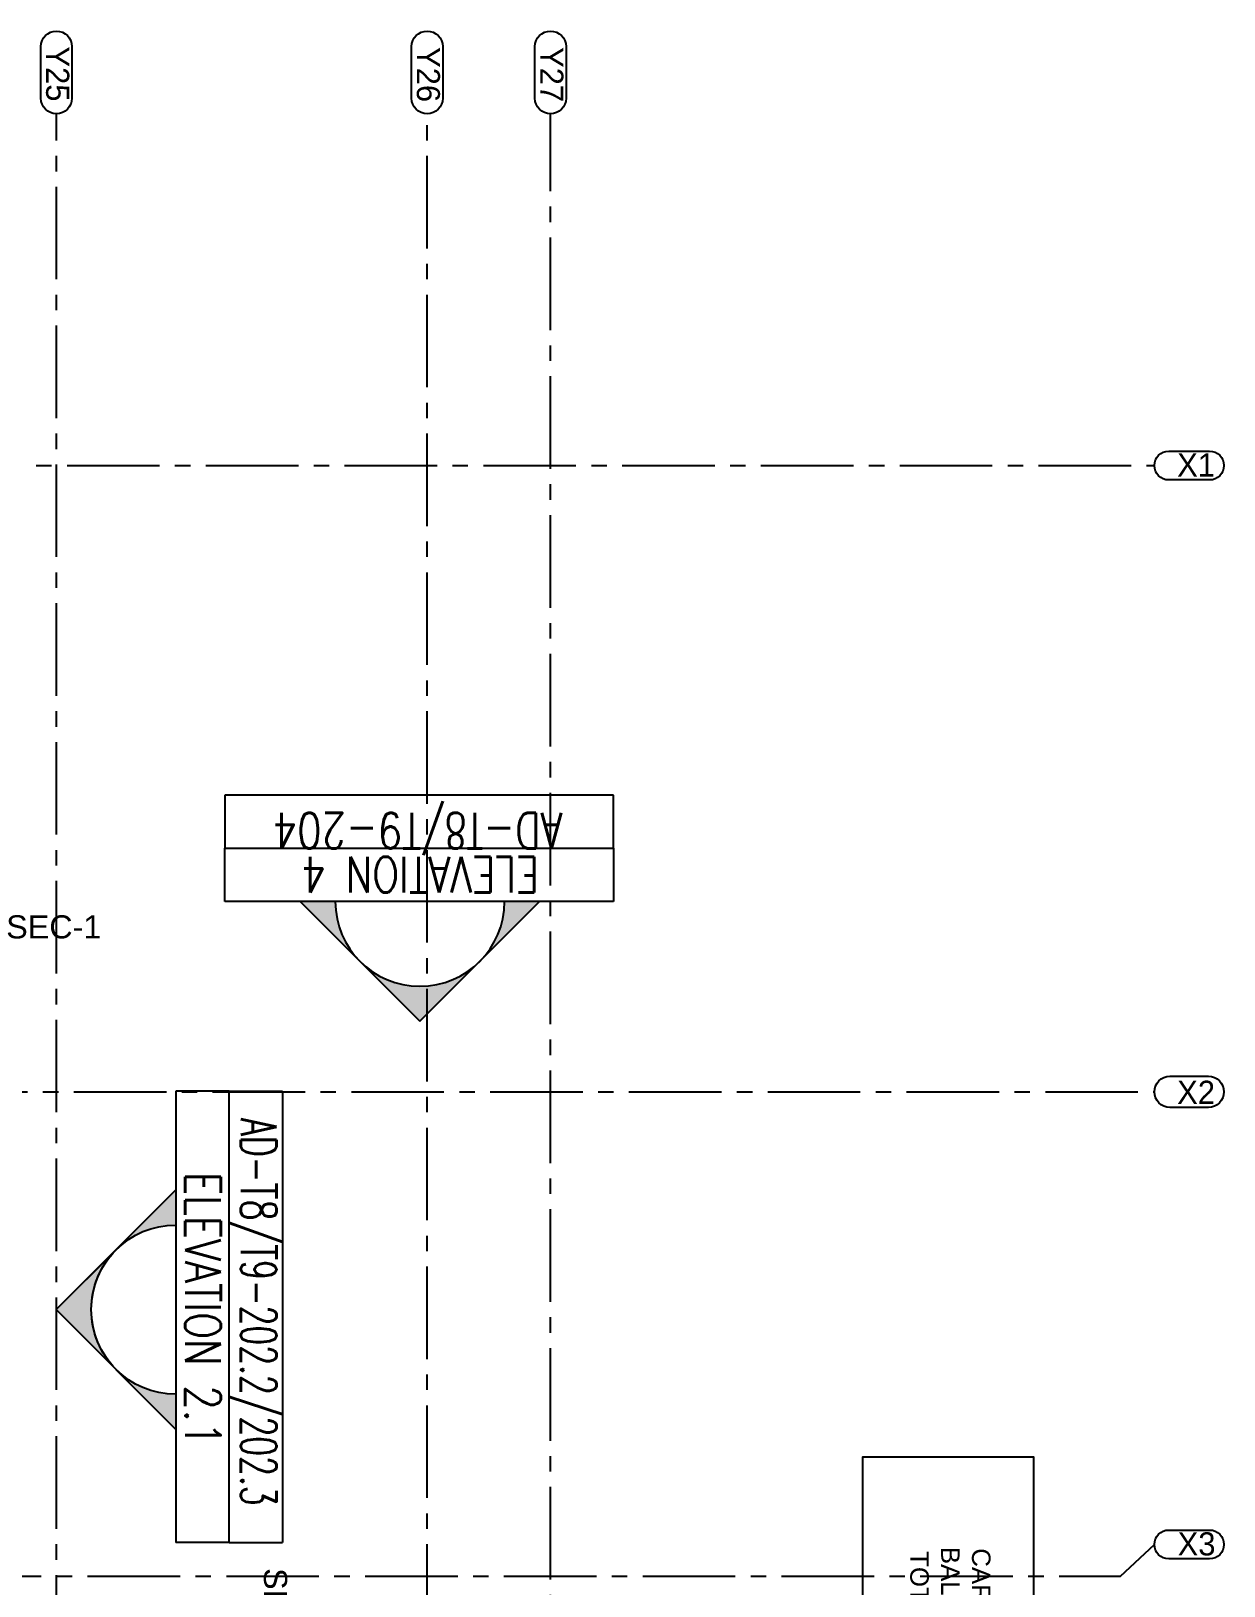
# Model space of a CAD drawing. Header units: millimetres. Extents: x -414464 to 1686, y -90036 to 108605.
# Drawn here: x -100597 to -90928, y -53858 to -41260 of the extents above; entities that cross this region are included whole.
import ezdxf

# ---------------------------------------------------------------- set-up
doc = ezdxf.new("R2010")
doc.units = ezdxf.units.MM
doc.header["$LTSCALE"] = 1000
doc.header["$MEASUREMENT"] = 0
for name, pattern in [('$1$AUDIT_D_120904163729-0', [0]), ('$36$HIDDEN', [0.375, 0.25, -0.125]), ('T8_PROFILE SECTIONS$0$PHANTOM2', [1.25, 0.625, -0.125, 0.125, -0.125, 0.125, -0.125]), ('T8_REFUGE COLUMNS$1$AUDIT_D_120904163729-0', [0]), ('T8_REFUGE COLUMNS$1$CENTER2', [1.125, 0.75, -0.125, 0.125, -0.125])]:
    doc.linetypes.add(name, pattern=pattern)
for name, color, linetype in [('$0$A-HATCH -160', 251, '$1$AUDIT_D_120904163729-0'), ('$21$A-DIMENSIONS', 2, '$36$HIDDEN'), ('a-rcc', 3, 'Continuous'), ('T8(T9 IS SIMILAR) - DIMENSION & TEXTING$0$T8_REFUGE COLUMNS$0$a-section line', 92, 'Continuous'), ('T8(T9 IS SIMILAR)$1$$6$a-beam 2', 50, 'Continuous'), ('T8(T9 IS SIMILAR)$1$A-OLD RERA AREA', 7, 'Continuous'), ('T8_PROFILE SECTIONS$0$A-PROFILE SECTIONS', 81, 'T8_PROFILE SECTIONS$0$PHANTOM2'), ('T8_REFUGE COLUMNS$1$A-CENTERLINE', 193, 'T8_REFUGE COLUMNS$1$CENTER2'), ('T8_REFUGE COLUMNS$1$A-COLUMN GRID NUMBERING', 4, 'T8_REFUGE COLUMNS$1$AUDIT_D_120904163729-0'), ('T8_TYPICAL COLUMNS$1$A-RCC COLS', 3, 'Continuous')]:
    doc.layers.add(name, color=color, linetype=linetype)
doc.layers.add('T8(T9 IS SIMILAR)$1$D&W', color=8, linetype='Continuous', lineweight=25)
doc.styles.add('T8(T9 IS SIMILAR) - DIMENSION & TEXTING$1$T8_REFUGE COLUMNS$0$TEXT1', font='simplex.shx', dxfattribs={"width": 0.8})
doc.styles.add('T8(T9 IS SIMILAR)$1$arial', font='sanss___.ttf')
doc.styles.add('T8_PROFILE SECTIONS$0$arial', font='sanss___.ttf')
doc.styles.add('T8_REFUGE COLUMNS$1$STANDARD', font='GOTHIC.TTF')

# ---------------------------------------------------------------- blocks, each defined once
blk = doc.blocks.new('T8_REFUGE COLUMNS')
at = {"layer": 'T8_REFUGE COLUMNS$1$A-CENTERLINE'}
for p, q in [((1185007.069074492, -5719488.744823414), (1185007.069074492, -5698299.636913834)), ((1190082.069074492, -5720558.787659312), (1190082.069074492, -5698299.636913834)), ((1194007.069074492, -5698573.632249597), (1193750.757091184, -5698299.636913834)), ((1194007.069074492, -5714822.308995705), (1194007.069074492, -5698573.632249597)), ((1214284.099511477, -5703194.863253396), (1182156.903157666, -5703194.863253396)), ((1218123.243195509, -5704194.863253396), (1182156.903157666, -5704194.863253396)), ((1217248.23900386, -5707199.863060763), (1182156.903157666, -5707199.863060763))]:
    blk.add_line(p, q, dxfattribs=at)
at = {"layer": 'T8_REFUGE COLUMNS$1$A-COLUMN GRID NUMBERING', "linetype": 'ByBlock'}
for points in [[(1185124.285253961, -5698182.423526943, -1), (1184889.852895022, -5698182.423526943), (1184889.852895022, -5697853.592311453, -1), (1185124.285253961, -5697853.592311453)], [(1190207.889094886, -5698173.820616878, -1), (1189956.249054098, -5698173.820616878), (1189956.249054098, -5697862.196152378, -1), (1190207.889094886, -5697862.196152378)], [(1193867.150157007, -5698182.415786756, -1), (1193632.717798068, -5698182.415786756), (1193632.717798068, -5697853.592311453, -1), (1193867.150157007, -5697853.592311453)], [(1181612.657248928, -5703320.68327379, -1), (1181612.657248928, -5703069.043233002), (1182031.083137271, -5703069.043233, -1), (1182031.083137271, -5703320.683273789)], [(1181612.657248928, -5704320.68327379, -1), (1181612.657248928, -5704069.043233002), (1182031.083137271, -5704069.043233, -1), (1182031.083137271, -5704320.683273789)], [(1181612.657248928, -5707325.683081158, -1), (1181612.657248928, -5707074.043040369), (1182031.083137271, -5707074.043040367, -1), (1182031.083137271, -5707325.683081156)]]:
    blk.add_lwpolyline(points, format="xyb", close=True, dxfattribs=at)
at = {"layer": 'T8_REFUGE COLUMNS$1$A-COLUMN GRID NUMBERING', "linetype": 'ByBlock', "char_height": 187.5, "attachment_point": 1, "rotation": 90, "style": 'T8_REFUGE COLUMNS$1$STANDARD'}
for s, insert in [('X1', (1184908.602895022, -5698115.238328563)), ('X2', (1189992.206735947, -5698115.239259422)), ('X3', (1193651.467798068, -5698111.420505257))]:
    blk.add_mtext_dynamic_manual_height_columns(s, width=444.6849770843983, gutter_width=500, heights=[0], dxfattribs=dict(at, insert=insert))
at = {"layer": 'T8_REFUGE COLUMNS$1$A-COLUMN GRID NUMBERING', "linetype": 'ByBlock', "char_height": 187.5, "attachment_point": 1, "style": 'T8_REFUGE COLUMNS$1$STANDARD'}
for s, insert in [('Y27', (1181616.085549516, -5703090.954098039)), ('Y26', (1181616.085549506, -5704090.954098039)), ('Y25', (1181610.985872986, -5707095.953905405))]:
    blk.add_mtext_dynamic_manual_height_columns(s, width=444.6849770843983, gutter_width=500, heights=[0], dxfattribs=dict(at, insert=insert))
blk = doc.blocks.new('T8_TYPICAL COLUMNS')
at = {"layer": 'T8_TYPICAL COLUMNS$1$A-RCC COLS', "linetype": 'ByBlock'}
blk.add_blockref('T8_REFUGE COLUMNS', (0, 0), dxfattribs=at)
blk = doc.blocks.new('T8(T9 IS SIMILAR) - DIMENSION & TEXTING')
at = {"layer": 'T8(T9 IS SIMILAR) - DIMENSION & TEXTING$0$T8_REFUGE COLUMNS$0$a-section line', "extrusion": (-1.108003958524235e-09, -6.496915289576405e-15, 1)}
h = blk.add_hatch(color=8, dxfattribs=at)
edge = h.paths.add_edge_path()
edge.add_line((1188540.902388747, -5704939.304027244), (1188540.902388753, -5705223.37168838))
edge.add_line((1188540.902388752, -5705223.37168838), (1189510.770049969, -5704253.50402714))
edge.add_line((1189510.77004997, -5704253.504027139), (1188540.902388738, -5703283.636365934))
edge.add_line((1188540.902388736, -5703283.636365935), (1188540.902388742, -5703567.704027071))
edge.add_ellipse((1188540.902388745, -5704253.504027157), major_axis=(484.9338306081196, 484.9338306178917), ratio=0.9999999999999926, start_angle=-134.99999999999972, end_angle=45.00000000000023, ccw=False)
at = {"layer": 'T8(T9 IS SIMILAR) - DIMENSION & TEXTING$0$T8_REFUGE COLUMNS$0$a-section line', "extrusion": (6.496915289779942e-15, 1.108003958524235e-09, 1)}
h = blk.add_hatch(color=8, dxfattribs=at)
edge = h.paths.add_edge_path()
edge.add_line((1192532.932210971, -5706231.504027287), (1192816.999872106, -5706231.504027293))
edge.add_line((1192816.999872105, -5706231.504027292), (1191847.132210865, -5707201.371688508))
edge.add_line((1191847.132210865, -5707201.371688509), (1190877.26454966, -5706231.504027277))
edge.add_line((1190877.26454966, -5706231.504027275), (1191161.332210795, -5706231.504027282))
edge.add_ellipse((1191847.132210883, -5706231.504027285), major_axis=(-484.9338306178917, -484.9338306081195), ratio=0.9999999999999926, start_angle=314.9999999999998, end_angle=494.9999999999997)
at = {"layer": 'T8(T9 IS SIMILAR) - DIMENSION & TEXTING$0$T8_REFUGE COLUMNS$0$a-section line', "linetype": 'Continuous'}
for p, q in [((1188108.902388547, -5702684.124712244, 0.4895620210259392), (1187676.902388483, -5702684.124712259, 0.489561542381411)), ((1187676.902388483, -5702684.124712259, 0.489561542381411), (1187676.902388668, -5705835.1906773, 0.4895615424421208)), ((1188108.902388735, -5705835.190677287, 0.4895620210865574), (1188108.902388547, -5702684.124712244, 0.4895620210259392)), ((1188108.902388735, -5705835.190677287, 0.4895620210865574), (1188108.902388547, -5702684.124712244, 0.4895620210259392)), ((1188108.902388547, -5702684.124712244, 0.4895620210259392), (1188540.902388619, -5702684.124712195, 0.4895624997441501)), ((1188540.902388619, -5702684.124712195, 0.4895624997441501), (1188540.9023888, -5705835.190677272, 0.4895624997310877)), ((1189510.770050015, -5704253.504027249, 0.4895635743113104), (1188540.902388778, -5703283.636366024, 0.489562499748786)), ((1188540.902388804, -5705223.371688491, 0.4895624997423307), (1189510.770050015, -5704253.504027249, 0.4895635743113104)), ((1187676.902388619, -5704939.304027375, 0.4895615424151653), (1187676.902388627, -5705223.371688521, 0.48956154243838)), ((1190076.749172793, -5705799.504027086, 0.4895630955996307), (1190076.749172807, -5705367.504027023, 0.4895626169551025)), ((1190076.749172807, -5705367.504027023, 0.4895626169551025), (1193734.344701593, -5705367.504027207, 0.4895626170158123)), ((1190877.26454978, -5705367.50402706, 0.4895626170056142), (1191161.332210892, -5705367.504027075, 0.4895626169660792)), ((1192532.932211101, -5705367.504027159, 0.4895626169888567), (1192816.999872246, -5705367.504027166, 0.4895626170120715)), ((1193734.344701578, -5705799.504027271, 0.4895630956603405), (1193734.344701593, -5705367.504027207, 0.4895626170158123)), ((1187676.902388668, -5705835.1906773, 0.4895615424421208), (1188108.902388735, -5705835.190677287, 0.4895620210865574)), ((1188540.9023888, -5705835.190677272, 0.4895624997310877), (1188108.902388735, -5705835.190677287, 0.4895620210865574)), ((1193734.344701579, -5705799.504027274, 0.4895630956602489), (1190076.749172793, -5705799.504027086, 0.4895630955996307)), ((1193734.344701579, -5705799.504027274, 0.4895630956602489), (1190076.749172793, -5705799.504027086, 0.4895630955996307)), ((1190076.749172793, -5705799.504027086, 0.4895630955996307), (1190076.749172744, -5706231.504027159, 0.4895635743178416)), ((1193734.344701578, -5705799.504027271, 0.4895630956603405), (1193734.344701529, -5706231.504027343, 0.4895635743785514)), ((1190076.749172744, -5706231.504027159, 0.4895635743178416), (1193734.344701565, -5706231.50402734, 0.4895635743047791)), ((1191847.132210975, -5707201.371688555, 0.4895646488850018), (1190877.26454975, -5706231.504027317, 0.4895635743224774)), ((1192816.999872217, -5706231.504027343, 0.4895635743160222), (1191847.132210975, -5707201.371688555, 0.4895646488850018))]:
    blk.add_line(p, q, dxfattribs=at)
at = {"layer": 'T8(T9 IS SIMILAR) - DIMENSION & TEXTING$0$T8_REFUGE COLUMNS$0$a-section line'}
for p, q in [((1191847.132210975, -5707201.371688555, 0.4895646488850018), (1191362.198380362, -5706716.437857938, 0.4895641116377989)), ((1192332.066041579, -5706716.437857945, 0.4895641115636727), (1191847.132210975, -5707201.371688555, 0.4895646488850018))]:
    blk.add_line(p, q, dxfattribs=at)
at = {"layer": 'T8(T9 IS SIMILAR) - DIMENSION & TEXTING$0$T8_REFUGE COLUMNS$0$a-section line', "extrusion": (-1.108003958448512e-09, -6.496977858826562e-15, 1)}
blk.add_ellipse((1188540.902388794, -5704253.504027275, 0.4895624997483384), major_axis=(484.9338306081239, 484.9338306178947, 5.373117545037623e-07), ratio=0.9999999999999875, start_param=3.926990816987248, end_param=7.068583470577041, dxfattribs=at)
at = {"layer": 'T8(T9 IS SIMILAR) - DIMENSION & TEXTING$0$T8_REFUGE COLUMNS$0$a-section line', "linetype": 'Continuous', "extrusion": (-1.108003958458094e-09, -6.496949108510012e-15, 1)}
blk.add_ellipse((1188540.902388794, -5704253.504027275, 0.4895624997483384), major_axis=(484.9338306178887, -484.9338306081181, 5.373054533244489e-07), ratio=0.9999999999999856, start_param=5.497787143782131, end_param=8.639379797371923, dxfattribs=at)
at = {"layer": 'T8(T9 IS SIMILAR) - DIMENSION & TEXTING$0$T8_REFUGE COLUMNS$0$a-section line', "extrusion": (-6.496977858826562e-15, -1.108003958448513e-09, -1)}
blk.add_ellipse((1191847.132211001, -5706231.504027334, 0.4895635743220299), major_axis=(-484.9338306178947, -484.9338306081239, 5.373117545037623e-07), ratio=0.9999999999999875, start_param=3.926990816987248, end_param=7.068583470577041, dxfattribs=at)
at = {"layer": 'T8(T9 IS SIMILAR) - DIMENSION & TEXTING$0$T8_REFUGE COLUMNS$0$a-section line', "linetype": 'Continuous', "extrusion": (-6.496949110784758e-15, -1.108003958458096e-09, -1)}
blk.add_ellipse((1191847.132211001, -5706231.504027334, 0.4895635743220299), major_axis=(484.933830608118, -484.9338306178888, 5.373054533244489e-07), ratio=0.9999999999999856, start_param=5.497787143782131, end_param=8.639379797371923, dxfattribs=at)
at = {"layer": 'T8(T9 IS SIMILAR) - DIMENSION & TEXTING$0$T8_REFUGE COLUMNS$0$a-section line', "extrusion": (-6.496929943355604e-15, -1.108003958515594e-09, -1)}
blk.add_ellipse((1191847.132211001, -5706231.504027334, 0.4895635743220299), major_axis=(-484.9338306178934, -484.9338306081225, 5.373117545130552e-07), ratio=0.9999999999999956, start_param=-1.570796326794897, end_param=4.218847493575595e-15, dxfattribs=at)
at = {"layer": 'T8(T9 IS SIMILAR) - DIMENSION & TEXTING$0$T8_REFUGE COLUMNS$0$a-section line', "extrusion": (-1.108003958470505e-09, 6.496870584022334e-15, 1), "char_height": 288.0000000000001, "width": 3463.413954958071, "attachment_point": 5, "style": 'T8(T9 IS SIMILAR) - DIMENSION & TEXTING$1$T8_REFUGE COLUMNS$0$TEXT1'}
for s, insert, text_direction in [('AD-{\\W0.7;T8/}T9-204', (1187918.307598487, -5704271.304292099, 0.4895617782610789), (5.798390117595387e-11, -1, 6.496934830414365e-15)), ('ELEVATION 4', (1188321.596736496, -5704249.523218031, 0.4895622567256053), (5.798367913943081e-11, -1, 6.496934830168347e-15))]:
    blk.add_mtext(s, dxfattribs=dict(at, insert=insert, text_direction=text_direction))
at = {"layer": 'T8(T9 IS SIMILAR) - DIMENSION & TEXTING$0$T8_REFUGE COLUMNS$0$a-section line', "extrusion": (-6.496870583818797e-15, 1.108003958470505e-09, 1), "char_height": 288.0000000000001, "width": 3463.413954958071, "attachment_point": 5, "text_direction": (1, -5.79840848810628e-11, 6.496934830414373e-15), "style": 'T8(T9 IS SIMILAR) - DIMENSION & TEXTING$1$T8_REFUGE COLUMNS$0$TEXT1'}
for s, insert in [('{\\W0.65;AD-\\W0.7;T8/\\W0.65;T9-202.2/202.3}', (1191864.932475825, -5705608.909237026, 0.4895628528347704)), ('ELEVATION 2.1', (1191843.151401757, -5706012.198375036, 0.4895633312992967))]:
    blk.add_mtext(s, dxfattribs=dict(at, insert=insert))
blk = doc.blocks.new('T8(T9 IS SIMILAR)')
at = {"layer": 'T8(T9 IS SIMILAR)$1$A-OLD RERA AREA', "elevation": 0.4198746839905731}
blk.add_lwpolyline([(1197455.86908893, -5699275.992435317), (1193041.992391415, -5699275.992435317), (1193041.992391416, -5700665.602103176), (1197455.86908893, -5700665.602103176)], close=True, dxfattribs=at)
at = {"layer": 'T8(T9 IS SIMILAR)$1$D&W', "linetype": 'ByBlock'}
blk.add_blockref('T8_TYPICAL COLUMNS', (1.862645149230957e-09, 0), dxfattribs=at)
at = {"layer": 'T8(T9 IS SIMILAR)$1$A-OLD RERA AREA', "insert": (1197908.355480813, -5699315.928191995, 0.4198746839905731), "char_height": 150, "attachment_point": 3, "style": 'T8(T9 IS SIMILAR)$1$arial'}
blk.add_mtext_dynamic_manual_height_columns('{\\H1.25x;\\L2BHK-A\\H0.4x;(AS PER MODIFIED BALCONY)\\P\\pt3750;}CARPET AREA{\\H0.5x;(INCL. UTILITY(ENCLOSED) }= 72.52 Sqm.\\P\\ptz;BALCONY CARPET AREA     =    4.15 Sqm.\\P\\pt3600;TOTAL CARPET AREA          =  76.67 Sqm.\\P\\ptz;^I^I^I^I       = 825.27 sqft', width=4717.063407663742, gutter_width=6.25, heights=[0], dxfattribs=at)
at = {"layer": 'T8(T9 IS SIMILAR)$1$$6$a-beam 2', "linetype": 'ByBlock'}
blk.add_blockref('T8(T9 IS SIMILAR) - DIMENSION & TEXTING', (1.862645149230957e-09, 0), dxfattribs=at)
blk = doc.blocks.new('PROFILE SECTION LINE T9')
at = {"layer": 'T8_PROFILE SECTIONS$0$A-PROFILE SECTIONS', "linetype": 'ByBlock', "insert": (8994.59142500395, 6095.577145903371, 0.02432551863291288), "char_height": 187.5, "attachment_point": 9, "style": 'T8_PROFILE SECTIONS$0$arial'}
blk.add_mtext_dynamic_manual_height_columns('SEC-9', width=301.3344262428582, gutter_width=500, heights=[0], dxfattribs=at)
at = {"layer": 'T8_PROFILE SECTIONS$0$A-PROFILE SECTIONS', "linetype": 'ByBlock', "insert": (2933.371574477525, 4008.730567058548, 0.02432551863291288), "char_height": 187.5, "attachment_point": 1, "rotation": 90.00000000000001, "style": 'T8_PROFILE SECTIONS$0$arial'}
blk.add_mtext_dynamic_manual_height_columns('SEC-1', width=301.3344262428582, gutter_width=500, heights=[0], dxfattribs=at)
blk = doc.blocks.new('A$C48506478')
at = {"layer": '$21$A-DIMENSIONS', "linetype": 'ByBlock'}
blk.add_blockref('T8(T9 IS SIMILAR)', (-1195542.605633154, 5727884.643967762), dxfattribs=at)
at = {"layer": '$0$A-HATCH -160', "linetype": 'ByBlock'}
blk.add_blockref('T8(T9 IS SIMILAR) - DIMENSION & TEXTING', (-1195542.605633154, 5727884.643967762), dxfattribs=at)
at = {"layer": 'T8_PROFILE SECTIONS$0$A-PROFILE SECTIONS', "linetype": 'ByBlock'}
blk.add_blockref('PROFILE SECTION LINE T9', (-9824.4353563271, 16268.87911323458, -0.02432551863291288), dxfattribs=at)

msp = doc.modelspace()

# ---------------------------------------------------------------- block references
at = {"layer": 'a-rcc', "linetype": 'ByBlock', "rotation": 270}
msp.add_blockref('A$C48506478', (-121075.9935740144, -55315.34865896589, -0.03228150548557907), dxfattribs=at)

doc.saveas('drawing.dxf')
